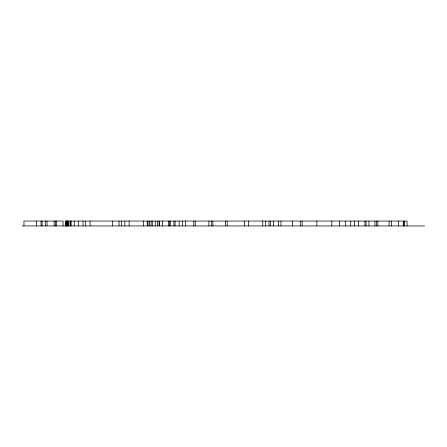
<?xml version="1.0" encoding="UTF-8"?>
<svg xmlns="http://www.w3.org/2000/svg" width="447" height="447" viewBox="0 0 447 447"><rect width="100%" height="100%" fill="white"/><g stroke="black" fill="none" stroke-linecap="round" stroke-linejoin="round"><path stroke-width="0.67" d="M22.35 225.947L424.65 225.947M407.061 225.947L407.061 221.053L403.714 221.053L403.714 225.947M404.457 221.053L404.457 225.947M403.289 225.947L403.289 221.053L65.759 221.053L65.759 225.947M398.422 221.053L398.422 225.947M391.477 221.053L391.477 225.947M389.097 221.053L389.097 225.947M377.911 221.053L377.911 225.947M376.469 221.053L376.469 225.947M374.938 221.053L374.938 225.947M368.948 221.053L368.948 225.947M366.032 221.053L366.032 225.947M364.92 221.053L364.92 225.947M358.606 221.053L358.606 225.947M354.521 221.053L354.521 225.947M350.755 221.053L350.755 225.947M345.553 221.053L345.553 225.947M339.374 221.053L339.374 225.947M331.836 221.053L331.836 225.947M316.895 221.053L316.895 225.947M302.111 221.053L302.111 225.947M300.295 221.053L300.295 225.947M292.629 221.053L292.629 225.947M280.951 221.053L280.951 225.947M278.42 221.053L278.42 225.947M273.57 221.053L273.57 225.947M270.474 221.053L270.474 225.947M268.965 221.053L268.965 225.947M265.725 221.053L265.725 225.947M262.758 221.053L262.758 225.947M248.431 221.053L248.431 225.947M244.682 221.053L244.682 225.947M227.165 221.053L227.165 225.947M225.355 221.053L225.355 225.947M212.878 221.053L212.878 225.947M211.28 221.053L211.28 225.947M208.889 221.053L208.889 225.947M195.233 221.053L195.233 225.947M193.791 221.053L193.791 225.947M185.695 221.053L185.695 225.947M182.605 221.053L182.605 225.947M179.124 221.053L179.124 225.947M175.068 221.053L175.068 225.947M173.956 221.053L173.956 225.947M170.123 221.053L170.123 225.947M169.838 221.053L169.838 225.947M168.39 221.053L168.39 225.947M162.652 221.053L162.652 225.947M159.607 221.053L159.607 225.947M159.054 221.053L159.054 225.947M157.595 221.053L157.595 225.947M155.215 221.053L155.215 225.947M152.259 221.053L152.259 225.947M151.08 221.053L151.08 225.947M149.488 221.053L149.488 225.947M148.007 221.053L148.007 225.947M147.242 221.053L147.242 225.947M143.476 221.053L143.476 225.947M129.127 221.053L129.127 225.947M124.875 221.053L124.875 225.947M121.506 221.053L121.506 225.947M119.036 221.053L119.036 225.947M112.566 221.053L112.566 225.947M90.07 221.053L90.07 225.947M85.735 221.053L85.735 225.947M83.019 221.053L83.019 225.947M78.689 221.053L78.689 225.947M74.247 221.053L74.247 225.947M71.023 221.053L71.023 225.947M70.788 221.053L70.788 225.947M70.553 221.053L70.553 225.947M68.911 221.053L68.911 225.947M67.978 221.053L67.978 225.947M67.888 221.053L67.888 225.947M67.609 221.053L67.609 225.947M67.296 221.053L67.296 225.947M66.905 221.053L66.905 225.947M66.804 221.053L66.804 225.947M66.391 221.053L66.391 225.947M66.022 221.053L66.022 225.947M65.832 221.053L65.843 225.947M63.066 225.947L63.066 221.053L23.948 221.053L23.954 225.947M56.674 221.053L56.674 225.947M55.322 221.053L55.322 225.947M54.109 221.053L54.109 225.947M47.036 221.053L47.036 225.947M45.644 221.053L45.644 225.947M42.102 221.053L42.102 225.947M41.057 221.053L41.057 225.947M36.553 221.053L36.553 225.947"/></g></svg>
